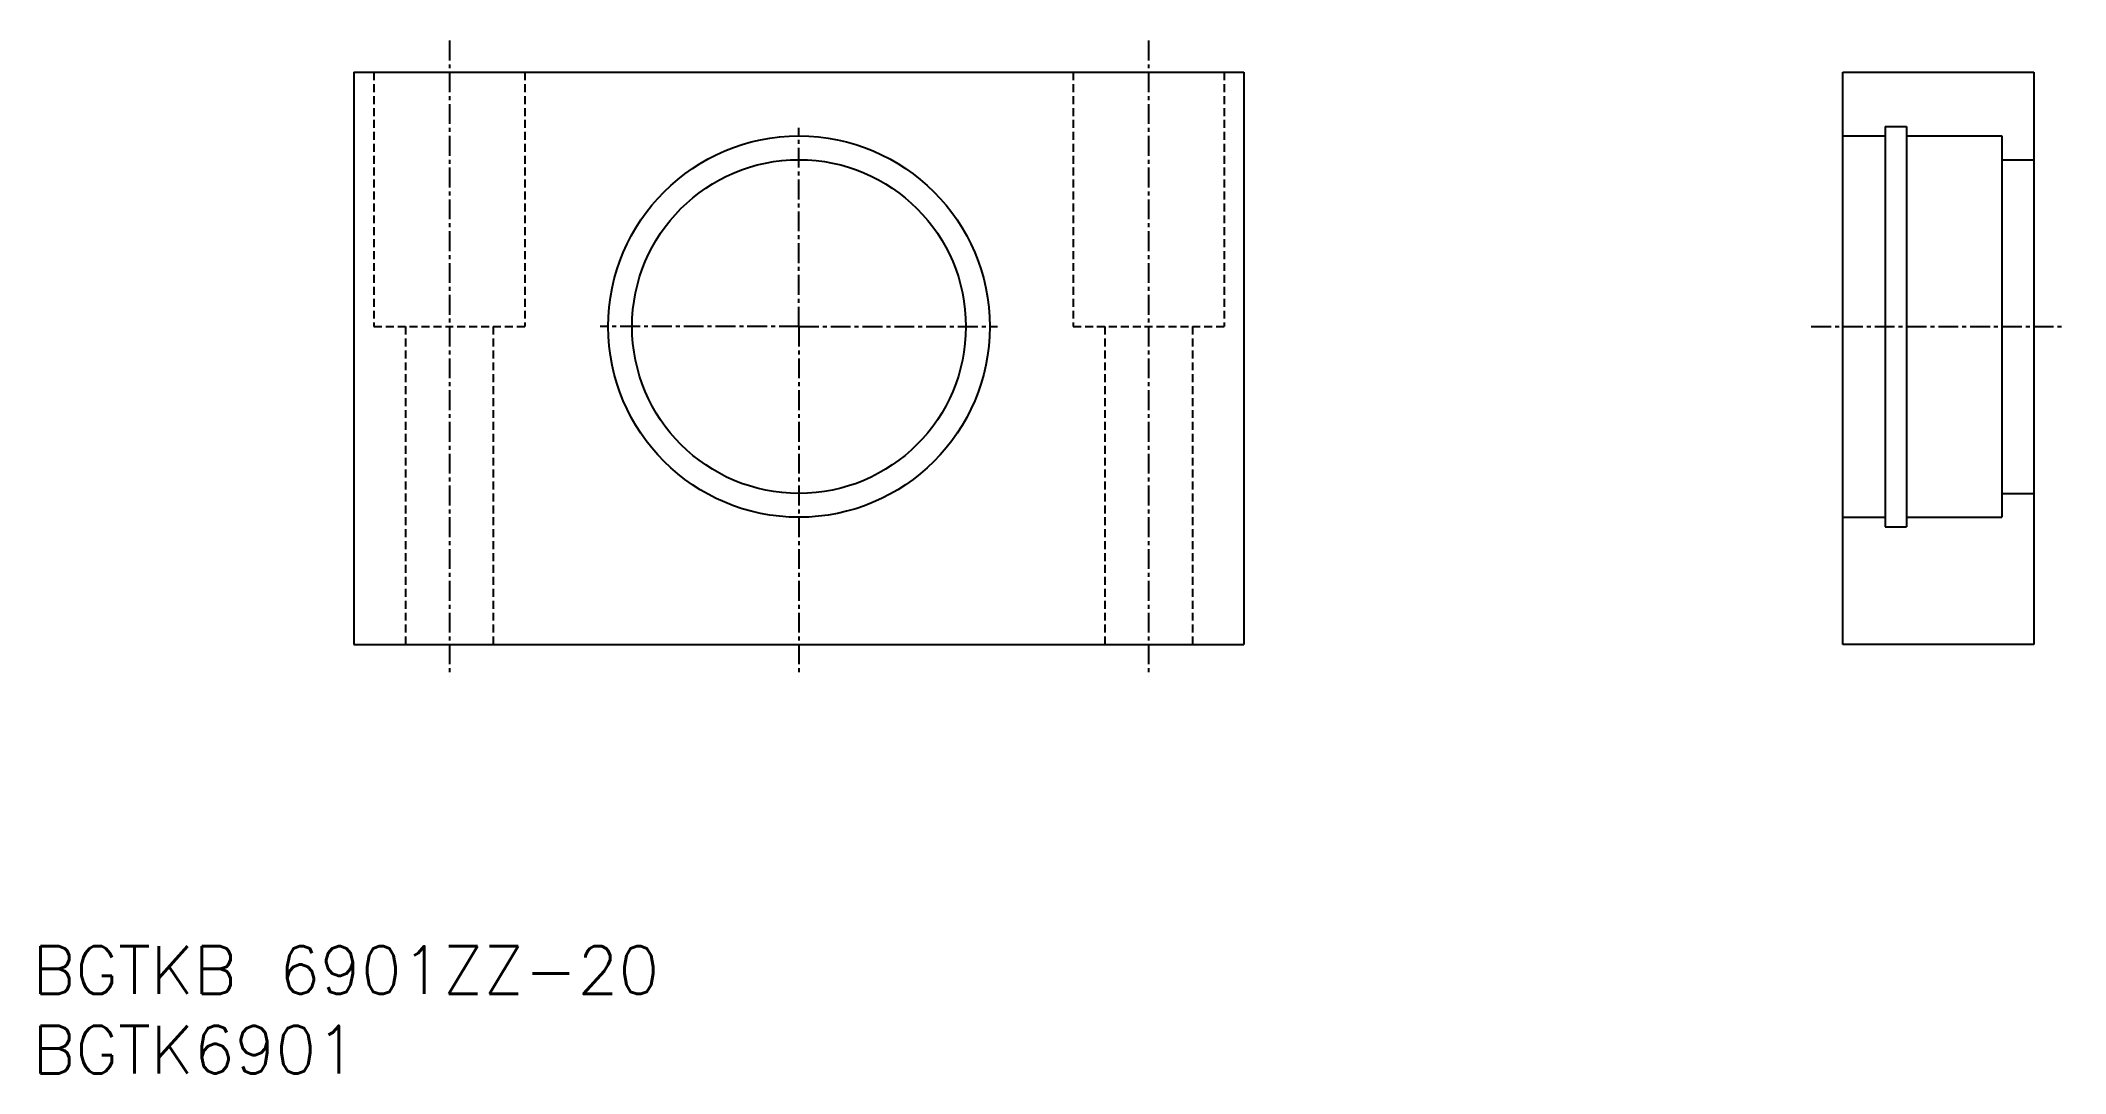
# Model space of a CAD drawing. Extents: x 45 to 173, y 37 to 102.
import ezdxf
from ezdxf.enums import TextEntityAlignment as Align

# ---------------------------------------------------------------- set-up
doc = ezdxf.new("R2010")
doc.units = 0
doc.linetypes.add('CENTER', pattern=[2, 1.25, -0.25, 0.25, -0.25])
doc.linetypes.add('DASHED', pattern=[0.75, 0.5, -0.25])
doc.layers.get('0').update_dxf_attribs({"linetype": 'CONTINUOUS'})
doc.layers.add('CENTER', color=1, linetype='CENTER')
doc.styles.get("Standard").update_dxf_attribs({"font": 'txt.shx', "bigfont": 'extfont.shx'})

msp = doc.modelspace()

# ---------------------------------------------------------------- linework, layer by layer
at = {"color": 7, "linetype": 'CONTINUOUS'}
for p, q in [((65.02, 100.29), (65.02, 64.29)), ((65.02, 100.29), (121.02, 100.29)), ((121.02, 100.29), (121.02, 64.29)), ((158.71, 64.29), (158.71, 100.29)), ((158.71, 100.29), (170.71, 100.29)), ((170.71, 100.29), (170.71, 64.29)), ((161.36, 96.89), (161.36, 71.69)), ((161.36, 96.89), (162.71, 96.89)), ((162.71, 96.89), (162.71, 71.69)), ((158.71, 96.29), (161.36, 96.29)), ((162.71, 96.29), (168.71, 96.29)), ((168.71, 96.29), (168.71, 72.29)), ((168.71, 94.79), (170.71, 94.79)), ((168.71, 73.79), (170.71, 73.79)), ((158.71, 72.29), (161.36, 72.29)), ((161.36, 71.69), (162.71, 71.69)), ((162.71, 72.29), (168.71, 72.29)), ((65.02, 64.29), (121.02, 64.29)), ((170.71, 64.29), (158.71, 64.29))]:
    msp.add_line(p, q, dxfattribs=at)
at = {"color": 3, "linetype": 'DASHED'}
for p, q in [((66.27, 100.29), (66.27, 84.29)), ((75.77, 100.29), (75.77, 84.29)), ((110.27, 100.29), (110.27, 84.29)), ((119.77, 100.29), (119.77, 84.29)), ((66.27, 84.29), (75.77, 84.29)), ((68.27, 84.29), (68.27, 64.29)), ((73.77, 84.29), (73.77, 64.29)), ((110.27, 84.29), (119.77, 84.29)), ((112.27, 84.29), (112.27, 64.29)), ((117.77, 84.29), (117.77, 64.29))]:
    msp.add_line(p, q, dxfattribs=at)
at = {"color": 7, "linetype": 'CONTINUOUS'}
for radius in [12, 10.5]:
    msp.add_circle((93.02, 84.29), radius, dxfattribs=at)
at = {"layer": 'CENTER', "color": 1, "linetype": 'CENTER'}
for p, q in [((71.02, 102.29), (71.02, 62.29)), ((71.02, 102.29), (71.02, 62.29)), ((115.02, 102.29), (115.02, 62.29)), ((93.02, 84.29), (93.02, 96.79)), ((93.02, 84.29), (80.52, 84.29)), ((93.02, 84.29), (93.02, 62.29)), ((93.02, 84.29), (105.52, 84.29)), ((156.71, 84.29), (172.71, 84.29))]:
    msp.add_line(p, q, dxfattribs=at)

# ---------------------------------------------------------------- texts
at = {"color": 7, "linetype": 'CONTINUOUS'}
for s, p in [('BGTKB 6901ZZ-20', (44.78, 43.8)), ('BGTK6901', (44.78, 38.8))]:
    msp.add_text(s, height=3, dxfattribs=at).set_placement(p, align=Align.MIDDLE_LEFT)

doc.saveas('drawing.dxf')
